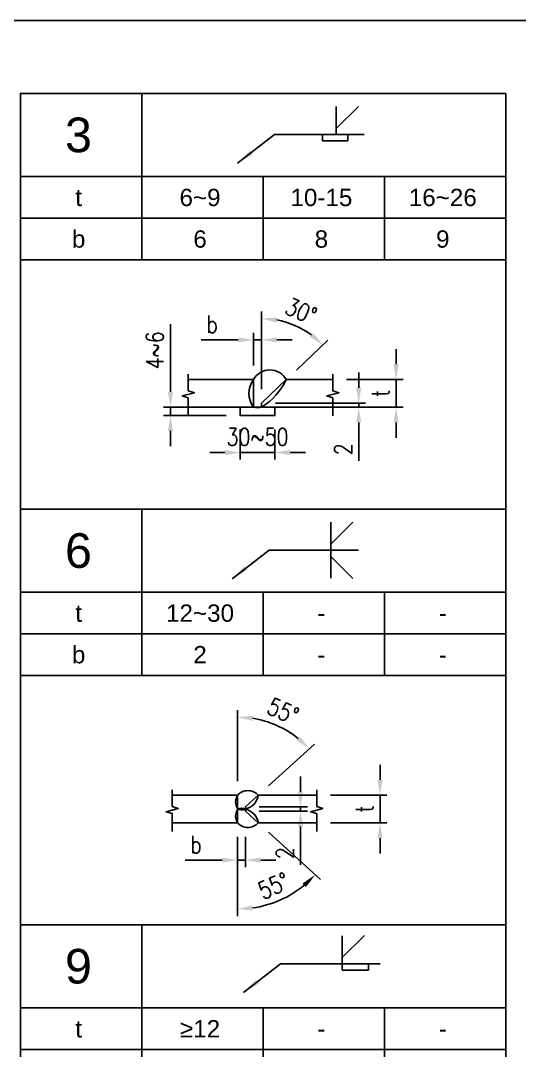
# Model space of a CAD drawing. Header units: millimetres. Extents: x -205508 to -110432, y 549193 to 571297.
# Drawn here: x -131261 to -130541, y 553165 to 554652 of the extents above; entities that cross this region are included whole.
import ezdxf
from ezdxf.enums import TextEntityAlignment as Align

# ---------------------------------------------------------------- set-up
doc = ezdxf.new("R2010")
doc.units = ezdxf.units.MM
doc.header["$LTSCALE"] = 25
doc.header["$MEASUREMENT"] = 0
doc.header["$PDSIZE"] = 50
doc.linetypes.add('DETAIL$0$DASH', pattern=[0.35, 0.25, -0.1])
doc.linetypes.add('DETAIL$0$DASHED', pattern=[0.75, 0.5, -0.25])
for name, color, linetype in [('DETAIL$0$dash', 9, 'DETAIL$0$DASH'), ('DETAIL$0$Leader', 8, 'Continuous'), ('DETAIL$0$Prof', 2, 'Continuous'), ('DETAIL$0$S-Weldline', 3, 'Continuous'), ('DETAIL$0$Standard', 7, 'Continuous'), ('DETAIL$0$Steel', 4, 'Continuous'), ('DETAIL$0$WELD_TEXT', 7, 'Continuous')]:
    doc.layers.add(name, color=color, linetype=linetype)
doc.styles.add('DETAIL$0$S-TEXT-VN', font='arial.ttf')
doc.styles.add('DETAIL$0$Standard', font='simplex.shx', dxfattribs={"width": 0.8})
doc.dimstyles.new('DETAIL$0$ISO-10', dxfattribs={"dimscale": 10, "dimtxt": 2.5, "dimasz": 2.2, "dimexe": 1, "dimexo": 2, "dimgap": 1, "dimtad": 1, "dimdec": 0, "dimtxsty": 'DETAIL$0$Standard', "dimcen": 2.2, "dimclrd": 8, "dimclre": 8, "dimclrt": 7, "dimadec": 0, "dimazin": 0, "dimtfac": 1, "dimtdec": 0, "dimtix": 1, "dimtmove": 0, "dimatfit": 3, "dimfxl": 1, "dimarcsym": 0})

# ---------------------------------------------------------------- blocks, each defined once
blk = doc.blocks.new('*D257')
at = {"layer": 'Defpoints', "color": 0, "transparency": 16777216}
for p in [(-130913.2, 554099.9), (-130913.2, 554093.9), (-130773.1, 554099.9)]:
    blk.add_point(p, dxfattribs=at)
at = {"layer": 'DETAIL$0$Leader', "color": 8, "lineweight": -2, "transparency": 16777216}
for p, q in [((-130773.1, 554121.9), (-130773.1, 554143.9)), ((-130893.2, 554099.9), (-130763.1, 554099.9)), ((-130893.2, 554093.9), (-130763.1, 554093.9)), ((-130773.1, 554099.9), (-130773.1, 554093.9)), ((-130773.1, 554071.9), (-130773.1, 554016.5))]:
    blk.add_line(p, q, dxfattribs=at)
at = {"layer": 'DETAIL$0$Leader', "color": 8, "transparency": 16777216}
for points in [[(-130776.8, 554121.9), (-130769.5, 554121.9), (-130773.1, 554099.9)], [(-130776.8, 554071.9), (-130769.5, 554071.9), (-130773.1, 554093.9)]]:
    blk.add_solid(points, dxfattribs=at)
at = {"layer": 'DETAIL$0$Leader', "color": 7, "transparency": 16777216, "insert": (-130795.6, 554033.2), "char_height": 25, "attachment_point": 5, "rotation": 90, "style": 'DETAIL$0$Standard'}
blk.add_mtext('2', dxfattribs=at)
blk = doc.blocks.new('*D258')
at = {"layer": 'Defpoints', "color": 0, "transparency": 16777216}
for p in [(-130810.5, 554133.9), (-130719.2, 554133.9), (-130810.5, 554093.9)]:
    blk.add_point(p, dxfattribs=at)
at = {"layer": 'DETAIL$0$Leader', "color": 8, "lineweight": -2, "transparency": 16777216}
for p, q in [((-130719.2, 554155.9), (-130719.2, 554177.9)), ((-130790.5, 554133.9), (-130709.2, 554133.9)), ((-130719.2, 554093.9), (-130719.2, 554133.9)), ((-130790.5, 554093.9), (-130709.2, 554093.9)), ((-130719.2, 554071.9), (-130719.2, 554049.9))]:
    blk.add_line(p, q, dxfattribs=at)
at = {"layer": 'DETAIL$0$Leader', "color": 8, "transparency": 16777216}
for points in [[(-130722.9, 554155.9), (-130715.6, 554155.9), (-130719.2, 554133.9)], [(-130722.9, 554071.9), (-130715.6, 554071.9), (-130719.2, 554093.9)]]:
    blk.add_solid(points, dxfattribs=at)
at = {"layer": 'DETAIL$0$Leader', "color": 7, "transparency": 16777216, "insert": (-130741.7, 554113.9), "char_height": 25, "attachment_point": 5, "rotation": 90, "style": 'DETAIL$0$Standard'}
blk.add_mtext('t', dxfattribs=at)
blk = doc.blocks.new('*D563')
at = {"layer": 'Defpoints', "color": 0, "transparency": 16777216}
for p in [(-130850.5, 554204.5), (-130877.5, 554133.9), (-130913.2, 554099.9), (-130913.2, 554099.9), (-130913.2, 554093.9)]:
    blk.add_point(p, dxfattribs=at)
at = {"layer": 'DETAIL$0$Leader', "color": 8, "lineweight": -2, "transparency": 16777216}
for p, q in [((-130913.2, 554119.9), (-130913.2, 554231.9)), ((-130863, 554147.6), (-130817.6, 554190.8))]:
    blk.add_line(p, q, dxfattribs=at)
blk.add_arc((-130913.2, 554099.9), 121.9, 53.8715, 79.6476, dxfattribs=at)
at = {"layer": 'DETAIL$0$Leader', "color": 8, "transparency": 16777216}
for points in [[(-130891.7, 554216.2), (-130891, 554223.5), (-130913.2, 554221.9)], [(-130838.9, 554201.2), (-130843.8, 554195.7), (-130824.8, 554183.9)]]:
    blk.add_solid(points, dxfattribs=at)
at = {"layer": 'DETAIL$0$Leader', "color": 7, "transparency": 16777216, "insert": (-130856.2, 554232.6), "char_height": 25, "attachment_point": 5, "rotation": 336.7595, "style": 'DETAIL$0$Standard'}
blk.add_mtext('30°', dxfattribs=at)
blk = doc.blocks.new('*D564')
at = {"layer": 'Defpoints', "color": 0, "transparency": 16777216}
for p in [(-131044.5, 554093.9), (-130944, 554093.9), (-130944, 554081.8)]:
    blk.add_point(p, dxfattribs=at)
at = {"layer": 'DETAIL$0$Leader', "color": 8, "lineweight": -2, "transparency": 16777216}
for p, q in [((-131044.5, 554115.9), (-131044.5, 554214)), ((-130964, 554093.9), (-131054.5, 554093.9)), ((-131044.5, 554081.8), (-131044.5, 554093.9)), ((-130964, 554081.8), (-131054.5, 554081.8)), ((-131044.5, 554059.8), (-131044.5, 554037.8))]:
    blk.add_line(p, q, dxfattribs=at)
at = {"layer": 'DETAIL$0$Leader', "color": 8, "transparency": 16777216}
for points in [[(-131048.2, 554115.9), (-131040.9, 554115.9), (-131044.5, 554093.9)], [(-131048.2, 554059.8), (-131040.9, 554059.8), (-131044.5, 554081.8)]]:
    blk.add_solid(points, dxfattribs=at)
at = {"layer": 'DETAIL$0$Leader', "color": 7, "transparency": 16777216, "insert": (-131067, 554176), "char_height": 25, "attachment_point": 5, "rotation": 90, "style": 'DETAIL$0$Standard'}
blk.add_mtext('4~6', dxfattribs=at)
blk = doc.blocks.new('*D565')
at = {"layer": 'Defpoints', "color": 0, "transparency": 16777216}
for p in [(-130913.2, 554191.1), (-130924.7, 554133.9), (-130913.2, 554133.9)]:
    blk.add_point(p, dxfattribs=at)
at = {"layer": 'DETAIL$0$Leader', "color": 8, "lineweight": -2, "transparency": 16777216}
for p, q in [((-130924.7, 554153.9), (-130924.7, 554201.1)), ((-130913.2, 554153.9), (-130913.2, 554201.1)), ((-130946.7, 554191.1), (-131000.1, 554191.1)), ((-130913.2, 554191.1), (-130924.7, 554191.1)), ((-130891.2, 554191.1), (-130869.2, 554191.1))]:
    blk.add_line(p, q, dxfattribs=at)
at = {"layer": 'DETAIL$0$Leader', "color": 8, "transparency": 16777216}
for points in [[(-130946.7, 554194.7), (-130946.7, 554187.4), (-130924.7, 554191.1)], [(-130891.2, 554194.7), (-130891.2, 554187.4), (-130913.2, 554191.1)]]:
    blk.add_solid(points, dxfattribs=at)
at = {"layer": 'DETAIL$0$Leader', "color": 7, "transparency": 16777216, "insert": (-130984.4, 554213.6), "char_height": 25, "attachment_point": 5, "style": 'DETAIL$0$Standard'}
blk.add_mtext('b', dxfattribs=at)
blk = doc.blocks.new('*D566')
at = {"layer": 'Defpoints', "color": 0, "transparency": 16777216}
for p in [(-130944, 554081.8), (-130894, 554081.8), (-130894, 554028.5)]:
    blk.add_point(p, dxfattribs=at)
at = {"layer": 'DETAIL$0$Leader', "color": 8, "lineweight": -2, "transparency": 16777216}
for p, q in [((-130944, 554061.8), (-130944, 554018.5)), ((-130894, 554061.8), (-130894, 554018.5)), ((-130966, 554028.5), (-130988, 554028.5)), ((-130944, 554028.5), (-130894, 554028.5)), ((-130872, 554028.5), (-130850, 554028.5))]:
    blk.add_line(p, q, dxfattribs=at)
at = {"layer": 'DETAIL$0$Leader', "color": 8, "transparency": 16777216}
for points in [[(-130966, 554032.1), (-130966, 554024.8), (-130944, 554028.5)], [(-130872, 554032.1), (-130872, 554024.8), (-130894, 554028.5)]]:
    blk.add_solid(points, dxfattribs=at)
at = {"layer": 'DETAIL$0$Leader', "color": 7, "transparency": 16777216, "insert": (-130919, 554051), "char_height": 25, "attachment_point": 5, "style": 'DETAIL$0$Standard'}
blk.add_mtext('30~50', dxfattribs=at)
blk = doc.blocks.new('*D577')
at = {"layer": 'Defpoints', "color": 0, "transparency": 16777216}
for p in [(-130833.7, 553533.9), (-130742.4, 553533.9), (-130833.7, 553493.9)]:
    blk.add_point(p, dxfattribs=at)
at = {"layer": 'DETAIL$0$Leader', "color": 8, "lineweight": -2, "transparency": 16777216}
for p, q in [((-130742.4, 553555.9), (-130742.4, 553577.9)), ((-130813.7, 553533.9), (-130732.4, 553533.9)), ((-130742.4, 553493.9), (-130742.4, 553533.9)), ((-130813.7, 553493.9), (-130732.4, 553493.9)), ((-130742.4, 553471.9), (-130742.4, 553449.9))]:
    blk.add_line(p, q, dxfattribs=at)
at = {"layer": 'DETAIL$0$Leader', "color": 8, "transparency": 16777216}
for points in [[(-130746.1, 553555.9), (-130738.8, 553555.9), (-130742.4, 553533.9)], [(-130746.1, 553471.9), (-130738.8, 553471.9), (-130742.4, 553493.9)]]:
    blk.add_solid(points, dxfattribs=at)
at = {"layer": 'DETAIL$0$Leader', "color": 7, "transparency": 16777216, "insert": (-130764.9, 553513.9), "char_height": 25, "attachment_point": 5, "rotation": 90, "style": 'DETAIL$0$Standard'}
blk.add_mtext('t', dxfattribs=at)
blk = doc.blocks.new('*D578')
at = {"layer": 'Defpoints', "color": 0, "transparency": 16777216}
for p in [(-130947.9, 553533.9), (-130936.4, 553510.8), (-130947.9, 553493.9), (-130917.9, 553493.9), (-130906.4, 553375.3)]:
    blk.add_point(p, dxfattribs=at)
at = {"layer": 'DETAIL$0$Leader', "color": 8, "lineweight": -2, "transparency": 16777216}
for p, q in [((-130903.1, 553480.4), (-130828.4, 553412.2)), ((-130947.9, 553473.9), (-130947.9, 553359.5))]:
    blk.add_line(p, q, dxfattribs=at)
blk.add_arc((-130947.9, 553521.2), 151.7, 278.3146, 309.3196, dxfattribs=at)
at = {"layer": 'DETAIL$0$Leader', "color": 8, "transparency": 16777216}
for points in [[(-130854.2, 553406.5), (-130849.2, 553401.2), (-130835.8, 553418.9)], [(-130925.7, 553367.4), (-130926.2, 553374.7), (-130947.9, 553369.5)]]:
    blk.add_solid(points, dxfattribs=at)
at = {"layer": 'DETAIL$0$Leader', "color": 7, "transparency": 16777216, "insert": (-130895.7, 553403), "char_height": 25, "attachment_point": 5, "rotation": 23.8171, "style": 'DETAIL$0$Standard'}
blk.add_mtext('55°', dxfattribs=at)
blk = doc.blocks.new('*D579')
at = {"layer": 'Defpoints', "color": 0, "transparency": 16777216}
for p in [(-130874.1, 553625.6), (-130947.9, 553533.9), (-130917.9, 553533.9), (-130936.4, 553516.9), (-130947.9, 553493.9)]:
    blk.add_point(p, dxfattribs=at)
at = {"layer": 'DETAIL$0$Leader', "color": 8, "lineweight": -2, "transparency": 16777216}
for p, q in [((-130947.9, 553553.9), (-130947.9, 553656.6)), ((-130903.1, 553547.3), (-130837, 553607.7))]:
    blk.add_line(p, q, dxfattribs=at)
blk.add_arc((-130947.9, 553506.5), 140.1, 51.3719, 80.9939, dxfattribs=at)
at = {"layer": 'DETAIL$0$Leader', "color": 8, "transparency": 16777216}
for points in [[(-130926.2, 553641.2), (-130925.6, 553648.5), (-130947.9, 553646.6)], [(-130857.9, 553618.6), (-130862.9, 553613.3), (-130844.3, 553600.9)]]:
    blk.add_solid(points, dxfattribs=at)
at = {"layer": 'DETAIL$0$Leader', "color": 7, "transparency": 16777216, "insert": (-130882.2, 553655.3), "char_height": 25, "attachment_point": 5, "rotation": 336.1829, "style": 'DETAIL$0$Standard'}
blk.add_mtext('55°', dxfattribs=at)
blk = doc.blocks.new('*D580')
at = {"layer": 'Defpoints', "color": 0, "transparency": 16777216}
for p in [(-130947.9, 553493.9), (-130936.4, 553493.9), (-130936.4, 553440.1)]:
    blk.add_point(p, dxfattribs=at)
at = {"layer": 'DETAIL$0$Leader', "color": 8, "lineweight": -2, "transparency": 16777216}
for p, q in [((-130947.9, 553473.9), (-130947.9, 553430.1)), ((-130936.4, 553473.9), (-130936.4, 553430.1)), ((-130969.9, 553440.1), (-131023.3, 553440.1)), ((-130936.4, 553440.1), (-130947.9, 553440.1)), ((-130914.4, 553440.1), (-130892.4, 553440.1))]:
    blk.add_line(p, q, dxfattribs=at)
at = {"layer": 'DETAIL$0$Leader', "color": 8, "transparency": 16777216}
for points in [[(-130969.9, 553443.8), (-130969.9, 553436.5), (-130947.9, 553440.1)], [(-130914.4, 553443.8), (-130914.4, 553436.5), (-130936.4, 553440.1)]]:
    blk.add_solid(points, dxfattribs=at)
at = {"layer": 'DETAIL$0$Leader', "color": 7, "transparency": 16777216, "insert": (-131007.6, 553462.6), "char_height": 25, "attachment_point": 5, "style": 'DETAIL$0$Standard'}
blk.add_mtext('b', dxfattribs=at)
blk = doc.blocks.new('*D581')
at = {"layer": 'Defpoints', "color": 0, "transparency": 16777216}
for p in [(-130936.4, 553516.9), (-130936.4, 553510.9), (-130857.1, 553516.9)]:
    blk.add_point(p, dxfattribs=at)
at = {"layer": 'DETAIL$0$Leader', "color": 8, "lineweight": -2, "transparency": 16777216}
for p, q in [((-130857.1, 553538.9), (-130857.1, 553560.9)), ((-130916.4, 553516.9), (-130847.1, 553516.9)), ((-130916.4, 553510.9), (-130847.1, 553510.9)), ((-130857.1, 553516.9), (-130857.1, 553510.9)), ((-130857.1, 553488.9), (-130857.1, 553433.5))]:
    blk.add_line(p, q, dxfattribs=at)
at = {"layer": 'DETAIL$0$Leader', "color": 8, "transparency": 16777216}
for points in [[(-130860.8, 553538.9), (-130853.4, 553538.9), (-130857.1, 553516.9)], [(-130860.8, 553488.9), (-130853.4, 553488.9), (-130857.1, 553510.9)]]:
    blk.add_solid(points, dxfattribs=at)
at = {"layer": 'DETAIL$0$Leader', "color": 7, "transparency": 16777216, "insert": (-130879.6, 553450.2), "char_height": 25, "attachment_point": 5, "rotation": 90, "style": 'DETAIL$0$Standard'}
blk.add_mtext('2', dxfattribs=at)
blk = doc.blocks.new('*U170')
at = {"color": 3}
for p, q in [((700, 0), (0, 0)), ((0, 0), (0, -600)), ((700, -600), (700, 0)), ((0, -600), (700, -600))]:
    blk.add_line(p, q, dxfattribs=at)
for p, q in [((175, -120), (175, 0)), ((0, -120), (700, -120)), ((0, -120), (700, -120)), ((175, -240), (175, -120)), ((350, -240), (350, -120)), ((525, -240), (525, -120)), ((0, -180), (700, -180)), ((0, -240), (700, -240)), ((0, -240), (700, -240))]:
    blk.add_line(p, q)
blk.add_lwpolyline([(0, -120), (175, -120), (175, 0), (0, 0)], close=True, dxfattribs=at)
at = {"color": 0, "linetype": 'ByBlock', "lineweight": -2, "style": 'DETAIL$0$S-TEXT-VN'}
for tag, height, p in [('NO', 50, (83.6, -59.8)), ('T', 25, (83.9, -150.1)), ('T1', 25, (258.9, -150.1)), ('T2', 25, (433.9, -150.1)), ('T3', 25, (608.9, -150.1)), ('B', 25, (83.9, -210.1)), ('B1', 25, (258.9, -210.1)), ('B2', 25, (433.9, -210.1)), ('B3', 25, (608.9, -210.1))]:
    blk.add_attdef(tag, text='', height=height, dxfattribs=at).set_placement(p, align=Align.MIDDLE_CENTER)

msp = doc.modelspace()

# ---------------------------------------------------------------- hatches: boundary and pattern name
at = {"layer": 'DETAIL$0$WELD_TEXT'}
for points in [[(-130947.7, 554446.2), (-130930.1, 554464.2), (-130925.8, 554458.7)], [(-130955.6, 553846.2), (-130938, 553864.2), (-130933.7, 553858.7)], [(-130939.1, 553249.2), (-130921.5, 553267.3), (-130917.2, 553261.7)]]:
    msp.add_hatch(color=1, dxfattribs=at).paths.add_polyline_path(points, flags=0)

# ---------------------------------------------------------------- linework, layer by layer
for p, q in [((-130805.4, 554496.4), (-130773.6, 554528.2)), ((-130805.4, 554487.4), (-130805.4, 554527.8)), ((-130813.3, 553896.4), (-130781.5, 553928.2)), ((-130813.3, 553887.4), (-130813.3, 553927.8)), ((-130813.3, 553887.4), (-130813.3, 553847)), ((-130813.3, 553878.4), (-130781.5, 553846.6)), ((-130796.8, 553299.4), (-130765, 553331.3)), ((-130796.8, 553290.4), (-130796.8, 553330.8))]:
    msp.add_line(p, q)
at = {"color": 9}
for points in [[(-131018.8, 554081.6), (-131018.8, 554107.3), (-131027.6, 554110.1), (-131010, 554114.9), (-131018.8, 554117.7), (-131018.8, 554141.4)], [(-130810.5, 554081.6), (-130810.5, 554107.3), (-130819.3, 554110.1), (-130801.7, 554114.9), (-130810.5, 554117.7), (-130810.5, 554141.4)], [(-131042, 553481.6), (-131042, 553507.3), (-131050.8, 553510.1), (-131033.2, 553514.9), (-131042, 553517.7), (-131042, 553541.4)], [(-130833.7, 553481.6), (-130833.7, 553507.3), (-130842.5, 553510.1), (-130824.9, 553514.9), (-130833.7, 553517.7), (-130833.7, 553541.4)]]:
    msp.add_lwpolyline(points, dxfattribs=at)
at = {"layer": 'DETAIL$0$dash', "linetype": 'DETAIL$0$DASHED', "ltscale": 10}
for p, q in [((-130924.7, 554133.9), (-130924.7, 554093.9)), ((-130913.2, 554099.9), (-130877.5, 554133.9)), ((-130913.2, 554099.9), (-130913.2, 554093.9)), ((-130947.9, 553533.9), (-130947.9, 553493.9)), ((-130936.4, 553516.9), (-130917.9, 553533.9)), ((-130936.4, 553510.8), (-130936.4, 553516.9)), ((-130936.4, 553516.9), (-130936.4, 553510.9)), ((-130936.4, 553510.8), (-130917.9, 553493.9))]:
    msp.add_line(p, q, dxfattribs=at)
at = {"layer": 'DETAIL$0$Prof'}
for p, q in [((-131018.8, 554133.9), (-130924.7, 554133.9)), ((-130877.5, 554133.9), (-130810.5, 554133.9)), ((-131018.8, 554093.9), (-130924.7, 554093.9)), ((-130913.2, 554093.9), (-130810.5, 554093.9)), ((-131042, 553533.9), (-130947.9, 553533.9)), ((-130917.9, 553533.9), (-130833.7, 553533.9)), ((-131042, 553493.9), (-130947.9, 553493.9)), ((-130917.9, 553493.9), (-130833.7, 553493.9))]:
    msp.add_line(p, q, dxfattribs=at)
at = {"layer": 'DETAIL$0$S-Weldline'}
for points in [[(-130913.2, 554093.9, 0.143057), (-130877.5, 554133.9, 0.587198), (-130924.7, 554133.9, 0.333858), (-130924.7, 554093.9, 0.041096), (-130913.2, 554093.9)], [(-130936.4, 553514.1, 0.314748), (-130917.9, 553533.9, 0.43498), (-130947.9, 553533.9, 0.272649), (-130947.9, 553514.5, 0.256357), (-130936.4, 553513.9)], [(-130936.4, 553513.6, -0.314748), (-130917.9, 553493.9, -0.43498), (-130947.9, 553493.9, -0.272649), (-130947.9, 553513.2, -0.256357), (-130936.4, 553513.8)]]:
    msp.add_lwpolyline(points, format="xyb", dxfattribs=at)
at = {"layer": 'DETAIL$0$Standard'}
msp.add_lwpolyline([(-134922.2, 549192.7), (-128322.2, 549192.7), (-128322.2, 554652), (-134922.2, 554652)], close=True, dxfattribs=at)
at = {"layer": 'DETAIL$0$Steel'}
msp.add_lwpolyline([(-130944, 554093.9), (-130894, 554093.9), (-130894, 554081.8), (-130944, 554081.8)], close=True, dxfattribs=at)
at = {"layer": 'DETAIL$0$WELD_TEXT', "color": 1}
for p, q in [((-130947.7, 554446.2), (-130894.4, 554487.4)), ((-130894.4, 554487.4), (-130765.4, 554487.4)), ((-130955.6, 553846.2), (-130902.3, 553887.4)), ((-130902.3, 553887.4), (-130773.3, 553887.4)), ((-130939.1, 553249.2), (-130885.8, 553290.4)), ((-130885.8, 553290.4), (-130742.4, 553290.4))]:
    msp.add_line(p, q, dxfattribs=at)
at = {"layer": 'DETAIL$0$WELD_TEXT'}
for p, q in [((-130825.5, 554487.4), (-130825.5, 554478.2)), ((-130825.5, 554478.2), (-130789, 554478.2)), ((-130789, 554478.2), (-130789, 554487.4)), ((-130796.8, 553290.4), (-130796.8, 553281.2)), ((-130759, 553281.2), (-130759, 553290.4)), ((-130796.8, 553281.2), (-130759, 553281.2))]:
    msp.add_line(p, q, dxfattribs=at)

# ---------------------------------------------------------------- block references
for p, values in [((-131260.8, 554546.8), {'NO': '3', 'T1': '6~9', 'B1': '6', 'T2': '10-15', 'B2': '8', 'T3': '16~26', 'B3': '9', 'T': 't', 'B': 'b'}), ((-131260.8, 553946.8), {'NO': '6', 'T1': '12~30', 'B1': '2', 'T2': '-', 'B2': '-', 'T3': '-', 'B3': '-', 'T': 't', 'B': 'b'}), ((-131260.8, 553346.8), {'NO': '9', 'T1': '≥12', 'B1': '6~9', 'T2': '-', 'B2': '-', 'T3': '-', 'B3': '-', 'T': 't', 'B': 'b'})]:
    msp.add_blockref('*U170', p).add_auto_attribs(values)

# ---------------------------------------------------------------- dimensions: what is measured, and where the dimension line sits
at = {"layer": 'DETAIL$0$Leader'}
for base, line1, line2, text, picture, middle in [((-130850.5, 554204.5), ((-130913.2, 554099.9), (-130877.5, 554133.9)), ((-130913.2, 554099.9), (-130913.2, 554093.9)), '30°', '*D563', (-130856.2, 554232.6)), ((-130874.1, 553625.6), ((-130936.4, 553516.9), (-130917.9, 553533.9)), ((-130947.9, 553533.9), (-130947.9, 553493.9)), '55°', '*D579', (-130882.2, 553655.3)), ((-130906.4, 553375.3), ((-130936.4, 553510.8), (-130917.9, 553493.9)), ((-130947.9, 553533.9), (-130947.9, 553493.9)), '55°', '*D578', (-130895.7, 553403))]:
    dim = msp.add_angular_dim_2l(base=base, line1=line1, line2=line2, text=text, dimstyle='DETAIL$0$ISO-10', dxfattribs=at)
    dim.commit()
    dim.dimension.update_dxf_attribs({"geometry": picture, "text_midpoint": middle})
for base, p1, p2, picture, middle in [((-130913.2, 554191.1), (-130924.7, 554133.9), (-130913.2, 554133.9), '*D565', (-130984.4, 554191.1)), ((-130936.4, 553440.1), (-130947.9, 553493.9), (-130936.4, 553493.9), '*D580', (-131007.6, 553440.1))]:
    dim = msp.add_linear_dim(base=base, p1=p1, p2=p2, text='b', dimstyle='DETAIL$0$ISO-10', dxfattribs=at)
    dim.commit()
    dim.dimension.update_dxf_attribs({"geometry": picture, "text_midpoint": middle, "dimtype": 160})
for base, p1, p2, text, picture, middle in [((-131044.5, 554093.9), (-130944, 554081.8), (-130944, 554093.9), '4~6', '*D564', (-131044.5, 554176)), ((-130773.1, 554099.9), (-130913.2, 554093.9), (-130913.2, 554099.9), '2', '*D257', (-130773.1, 554033.2)), ((-130857.1, 553516.9), (-130936.4, 553510.9), (-130936.4, 553516.9), '2', '*D581', (-130857.1, 553450.2))]:
    dim = msp.add_linear_dim(base=base, p1=p1, p2=p2, angle=90, text=text, dimstyle='DETAIL$0$ISO-10', dxfattribs=at)
    dim.commit()
    dim.dimension.update_dxf_attribs({"geometry": picture, "text_midpoint": middle, "dimtype": 160})
for base, p1, p2, picture, middle in [((-130719.2, 554133.9), (-130810.5, 554093.9), (-130810.5, 554133.9), '*D258', (-130741.7, 554113.9)), ((-130742.4, 553533.9), (-130833.7, 553493.9), (-130833.7, 553533.9), '*D577', (-130764.9, 553513.9))]:
    dim = msp.add_linear_dim(base=base, p1=p1, p2=p2, angle=90, text='t', dimstyle='DETAIL$0$ISO-10', dxfattribs=at)
    dim.commit()
    dim.dimension.update_dxf_attribs({"geometry": picture, "text_midpoint": middle})
dim = msp.add_linear_dim(base=(-130894, 554028.5), p1=(-130944, 554081.8), p2=(-130894, 554081.8), text='30~50', dimstyle='DETAIL$0$ISO-10', dxfattribs=at)
dim.commit()
dim.dimension.update_dxf_attribs({"geometry": '*D566', "text_midpoint": (-130919, 554051)})

doc.saveas('drawing.dxf')
